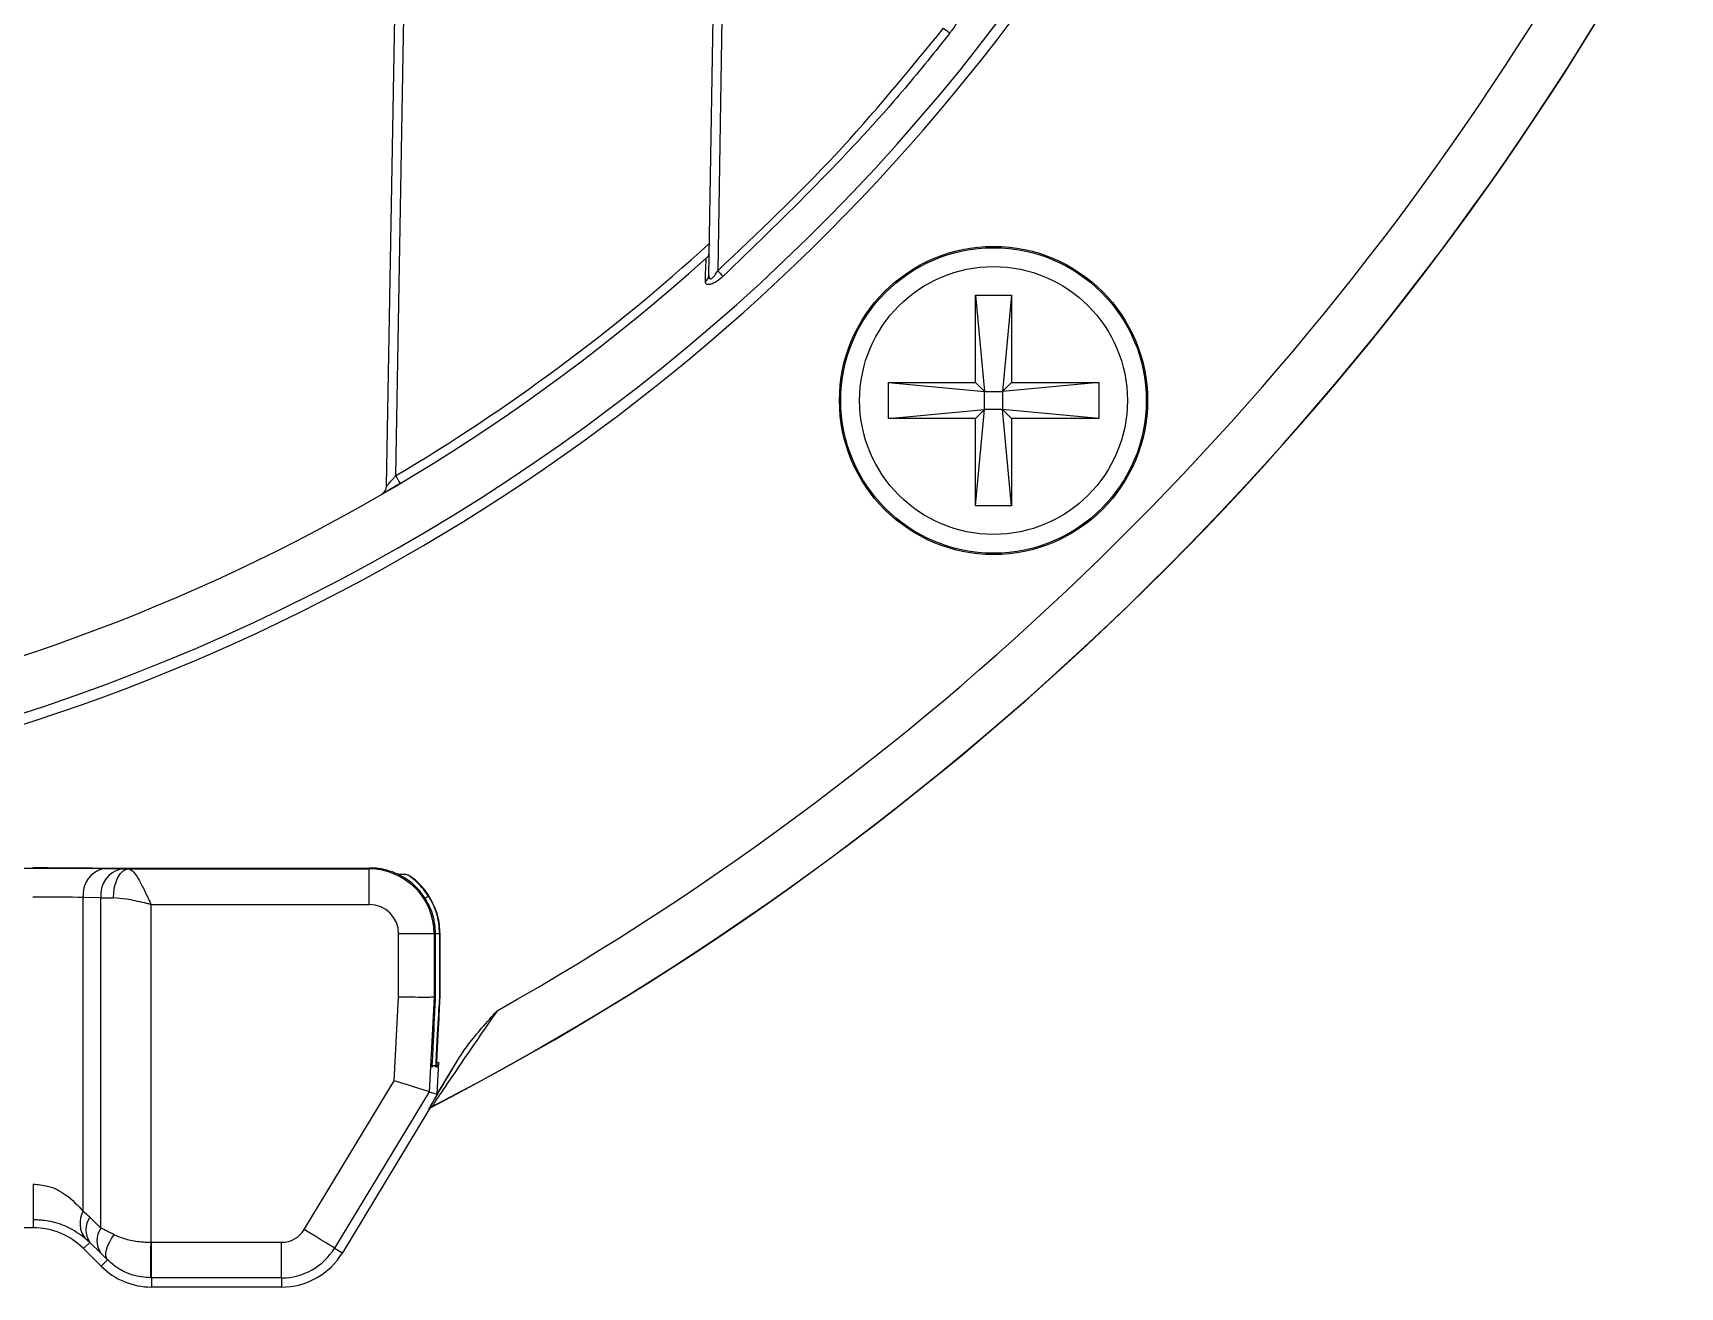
# Model space of a CAD drawing. Extents: x 7 to 135, y 1 to 99.
# Drawn here: x 58.243 to 61.023, y 41.166 to 43.282 of the extents above; entities that cross this region are included whole.
import ezdxf

# ---------------------------------------------------------------- set-up
doc = ezdxf.new("R2010")
doc.units = 0
doc.header["$MEASUREMENT"] = 0
doc.layers.add('OBJECT', color=7, linetype='CONTINUOUS')

msp = doc.modelspace()

# ---------------------------------------------------------------- linework, layer by layer
at = {"layer": 'OBJECT'}
for p, q in [((58.8399, 42.5172), (58.8705, 44.271)), ((58.8855, 44.271), (58.8552, 42.535)), ((59.3837, 42.8729), (59.3966, 43.6528)), ((59.4116, 43.6527), (59.3988, 42.8809)), ((59.8338, 42.8394), (59.8948, 42.8394)), ((59.8338, 42.6924), (59.8338, 42.8394)), ((59.8338, 42.8394), (59.849, 42.6772)), ((59.8948, 42.8394), (59.8795, 42.6772)), ((59.8948, 42.8394), (59.8948, 42.6924)), ((59.6868, 42.6314), (59.6868, 42.6924)), ((59.6868, 42.6924), (59.8338, 42.6924)), ((59.6868, 42.6924), (59.849, 42.6772)), ((59.849, 42.6772), (59.8338, 42.6924)), ((59.849, 42.6772), (59.8795, 42.6772)), ((59.849, 42.6467), (59.849, 42.6772)), ((59.8948, 42.6924), (59.8795, 42.6772)), ((60.0418, 42.6924), (59.8795, 42.6772)), ((59.8795, 42.6772), (59.8795, 42.6467)), ((59.8948, 42.6924), (60.0418, 42.6924)), ((60.0418, 42.6924), (60.0418, 42.6314)), ((59.6868, 42.6314), (59.849, 42.6467)), ((59.8338, 42.4844), (59.849, 42.6467)), ((59.8338, 42.6314), (59.849, 42.6467)), ((59.8795, 42.6467), (59.849, 42.6467)), ((59.8795, 42.6467), (59.8948, 42.6314)), ((60.0418, 42.6314), (59.8795, 42.6467)), ((59.8948, 42.4844), (59.8795, 42.6467)), ((59.8338, 42.6314), (59.6868, 42.6314)), ((59.8338, 42.4844), (59.8338, 42.6314)), ((60.0418, 42.6314), (59.8948, 42.6314)), ((59.8948, 42.6314), (59.8948, 42.4844)), ((59.8948, 42.4844), (59.8338, 42.4844)), ((55.5818, 41.873), (58.8108, 41.873)), ((58.3626, 41.8721), (58.3923, 41.8716)), ((58.4048, 41.8714), (58.8108, 41.8714)), ((58.8108, 41.8714), (58.8108, 41.873)), ((58.8108, 41.8115), (58.8108, 41.8714)), ((58.8705, 41.8619), (58.8582, 41.8619)), ((58.8712, 41.861), (58.8705, 41.8619)), ((58.3576, 41.8226), (58.3279, 41.8231)), ((58.3279, 41.2936), (58.3279, 41.8231)), ((58.3576, 41.2654), (58.3576, 41.8226)), ((58.4425, 41.2414), (58.4425, 41.8115)), ((58.4425, 41.8115), (58.8108, 41.8115)), ((58.9042, 41.8342), (58.9107, 41.8253)), ((58.8603, 41.6553), (58.8603, 41.7619)), ((58.9203, 41.7619), (58.8603, 41.7619)), ((58.9203, 41.7619), (58.9203, 41.6553)), ((58.9203, 41.7619), (58.9227, 41.7619)), ((58.9227, 41.6553), (58.9227, 41.7619)), ((58.9291, 41.7619), (58.9291, 41.6551)), ((58.9291, 41.7619), (58.9302, 41.7619)), ((58.9302, 41.6551), (58.9302, 41.7619)), ((58.8528, 41.5138), (58.8602, 41.6553)), ((58.9203, 41.6553), (58.9119, 41.4956)), ((58.9203, 41.6553), (58.9227, 41.6553)), ((58.9291, 41.6551), (58.9302, 41.6551)), ((58.9172, 41.5399), (58.9226, 41.5399)), ((58.9247, 41.5449), (58.9281, 41.5449)), ((58.9247, 41.5399), (58.9277, 41.5399)), ((58.9253, 41.4915), (58.9613, 41.5509)), ((58.9253, 41.4915), (58.9281, 41.5449)), ((58.9277, 41.5399), (58.9281, 41.5449)), ((58.7009, 41.2628), (58.8528, 41.5138)), ((58.9119, 41.4956), (58.7522, 41.2318)), ((58.9119, 41.4956), (58.9253, 41.4915)), ((58.9114, 41.4649), (58.7654, 41.2238)), ((58.9114, 41.4649), (58.9112, 41.4652)), ((58.9167, 41.4704), (58.917, 41.4701)), ((58.2431, 41.3396), (58.2434, 41.3396)), ((58.3389, 41.2837), (58.3576, 41.2654)), ((58.2436, 41.2659), (57.8554, 41.2659)), ((58.2431, 41.2796), (58.2436, 41.2796)), ((58.2436, 41.2796), (58.2436, 41.2659)), ((58.3389, 41.2413), (58.3284, 41.2308)), ((58.3581, 41.2011), (58.3284, 41.2308)), ((58.3389, 41.2413), (58.3313, 41.2481)), ((58.3576, 41.223), (58.3389, 41.2413)), ((58.443, 41.2414), (58.6628, 41.2414)), ((58.443, 41.1814), (58.443, 41.2414)), ((58.6628, 41.1814), (58.6628, 41.2414)), ((58.7522, 41.2318), (58.7654, 41.2238)), ((58.369, 41.2119), (58.3581, 41.2011)), ((58.6628, 41.1814), (58.443, 41.1814)), ((58.443, 41.1814), (58.443, 41.1659)), ((58.6628, 41.1814), (58.6628, 41.1659)), ((58.6628, 41.1659), (58.443, 41.1659))]:
    msp.add_line(p, q, dxfattribs=at)
at = {"layer": 'OBJECT', "flags": 128}
for points in [[(58.3788, 41.8225), (58.3794, 41.8319), (58.3809, 41.841), (58.3833, 41.8494), (58.3866, 41.8568), (58.3905, 41.8629), (58.395, 41.8675), (58.3998, 41.8704), (58.4048, 41.8714)], [(58.9119, 41.4956), (58.9106, 41.496), (58.9071, 41.4971), (58.9016, 41.4988), (58.8943, 41.501), (58.8853, 41.5038), (58.8752, 41.5069), (58.8642, 41.5103), (58.8528, 41.5138)], [(58.369, 41.2119), (58.367, 41.2149), (58.3661, 41.2188), (58.3661, 41.2235), (58.3671, 41.2288), (58.3691, 41.2347), (58.372, 41.241), (58.3757, 41.2476), (58.3803, 41.2543)], [(58.7522, 41.2318), (58.7511, 41.2325), (58.7481, 41.2343), (58.7433, 41.2372), (58.7369, 41.2411), (58.7291, 41.2458), (58.7203, 41.2511), (58.7108, 41.2568), (58.7009, 41.2628)], [(58.4418, 41.1814), (58.4418, 41.1827), (58.4419, 41.1862), (58.4419, 41.1919), (58.442, 41.1993), (58.4421, 41.2084), (58.4422, 41.2187), (58.4423, 41.2298), (58.4425, 41.2414)]]:
    msp.add_lwpolyline(points, dxfattribs=at)
at = {"layer": 'OBJECT'}
for radius in [0.26, 0.2578, 0.226]:
    msp.add_circle((59.8643, 42.6619), radius, dxfattribs=at)
for centre, radius, start, end in [((57.1963, 45.3299), 3.375, 98.3863, 0), ((57.1964, 45.33), 3.3575, 212.5293, 332.4228), ((56.6063, 45.9199), 5.0136, 297.4406, 331.7567), ((56.6063, 45.9199), 5.014, 297.4419, 331.6393), ((56.6063, 45.9199), 4.9236, 299.4434, 329.149), ((60.5364, 44.2528), 1.2242, 231.8456, 232.4656), ((57.1964, 45.3297), 3.25, 300.6911, 312.3226), ((57.1964, 45.33), 3.265, 227.9974, 311.9606), ((59.3712, 42.8734), 0.0125, 302.1011, 357.8244), ((60.47, 43.8483), 1.4434, 222.0865, 222.6087), ((59.2123, 42.7427), 0.4132, 210.1851, 212.2342), ((58.8249, 42.5175), 0.015, 300.0718, 359), ((58.372, 41.8287), 0.0444, 102.238, 187.2243), ((58.4017, 41.8282), 0.0444, 102.2383, 187.2249), ((58.8108, 41.7619), 0.1095, 0, 90), ((58.8108, 41.7619), 0.0495, 0, 90), ((58.9515, 41.751), 0.0847, 118.7398, 122.595), ((58.9234, 41.6845), 0.0776, 85.7575, 90.4148), ((58.9231, 41.458), 0.014, 117.4409, 148.8088), ((63.8685, 41.3253), 5.6251, 179.8539, 180.4649), ((58.3627, 41.2733), 0.0403, 149.7195, 218.6977), ((58.3705, 41.2625), 0.0381, 146.1581, 213.8594), ((58.2436, 41.1459), 0.12, 45, 90), ((58.3892, 41.2442), 0.0381, 146.1576, 213.8598), ((58.6628, 41.2859), 0.0445, 270, 328.81), ((58.443, 41.2859), 0.0445, 269.3568, 270), ((58.6628, 41.2859), 0.1045, 270, 328.81), ((58.443, 41.2859), 0.12, 225, 270), ((58.6628, 41.2859), 0.12, 270, 328.81), ((58.443, 41.2859), 0.1045, 269.3568, 270)]:
    msp.add_arc(centre, radius, start, end, dxfattribs=at)
for centre, major_axis, ratio, start_param, end_param in [((58.2431, 41.8701), (0.169, 0), 0.017455, 0.785398, 1.570796), ((58.4425, 41.8725), (0.071, 0), 0.017455, 3.926991, 4.153367), ((58.2431, 41.8211), (0.12, 0), 0.024583, 0.785398, 1.570796), ((58.4425, 41.8235), (0.12, 0), 0.010328, 3.926991, 4.153367), ((58.9078, 41.369), (0.0149, 0.2863), 0.000913, 5.373615, 6.283209), ((58.914, 41.3688), (0.0151, 0.2863), 0.000913, 0.000024, 0.908938), ((58.9153, 41.3688), (0.0149, 0.2863), 0.000913, 5.374485, 6.283209), ((58.2045, 41.1459), (0.1925, 0), 0.999848, 0.797818, 0.874715), ((58.4425, 41.2219), (0.12, -0.06), 0.009874, 2.120713, 2.361132), ((58.4001, 41.1795), (-0.06, 0.06), 0.012341, 5.269712, 5.510131)]:
    msp.add_ellipse(centre, major_axis=major_axis, ratio=ratio, start_param=start_param, end_param=end_param, dxfattribs=at)
for points, knots in [([(59.8201, 43.3424), (59.8196, 43.3391), (59.8183, 43.3306), (59.8095, 43.311), (59.7995, 43.2938), (59.7919, 43.2837), (59.7906, 43.2821)], [0, 0, 0, 0, 0.197586, 0.502269, 0.917164, 1, 1, 1, 1]), ([(59.3988, 42.8809), (59.4665, 42.9448), (59.6023, 43.0731), (59.7207, 43.2177), (59.7801, 43.2902)], [0, 0, 0, 0, 0.49818, 1, 1, 1, 1]), ([(59.7906, 43.2821), (59.7844, 43.2742), (59.7534, 43.235), (59.6342, 43.0903), (59.5065, 42.9668), (59.4077, 42.8712)], [0, 0, 0, 0, 0.053375, 0.266907, 1, 1, 1, 1]), ([(59.3779, 42.8628), (59.3784, 42.8765), (59.3791, 42.8947), (59.3794, 42.9015), (59.3794, 42.9019), (59.3794, 42.9021)], [0, 0, 0, 0, 0.6442072, 0.8546441, 1, 1, 1, 1]), ([(59.3794, 42.9021), (59.3794, 42.9022), (59.3809, 42.9035), (59.3819, 42.9044), (59.3829, 42.9053)], [0, 0, 0, 0, 0.025372, 1, 1, 1, 1]), ([(59.3829, 42.9053), (59.3831, 42.9056), (59.3837, 42.9063), (59.3841, 42.9087), (59.3843, 42.9102)], [0, 0, 0, 0, 0.408397, 1, 1, 1, 1]), ([(59.4077, 42.8712), (59.4044, 42.8684), (59.3989, 42.8637), (59.391, 42.8592), (59.3851, 42.8573), (59.3809, 42.8573), (59.3782, 42.8591), (59.378, 42.8615), (59.3779, 42.8628)], [0, 0, 0, 0, 0.2521834, 0.4215677, 0.5633541, 0.7034577, 0.8358081, 1, 1, 1, 1]), ([(59.3837, 42.8729), (59.3838, 42.8716), (59.3838, 42.8695), (59.3847, 42.868), (59.3856, 42.8673), (59.3864, 42.8671), (59.3878, 42.8674), (59.3891, 42.8681), (59.3912, 42.8699), (59.3947, 42.8739), (59.3972, 42.8782), (59.3988, 42.8809)], [0, 0, 0, 0, 0.1700307, 0.2675342, 0.2900461, 0.3646838, 0.4067976, 0.4974956, 0.5319641, 0.7045487, 1, 1, 1, 1]), ([(58.8399, 42.5172), (58.8399, 42.5172), (58.8399, 42.5172), (58.8404, 42.5177), (58.8416, 42.519), (58.8441, 42.5219), (58.849, 42.5276), (58.853, 42.5323), (58.8552, 42.535)], [0, 0, 0, 0, 0.041392, 0.156914, 0.207382, 0.387614, 0.664231, 1, 1, 1, 1]), ([(58.8324, 42.5045), (58.8327, 42.5046), (58.8332, 42.5049), (58.8373, 42.5073), (58.8435, 42.5109), (58.852, 42.5159), (58.8589, 42.52), (58.8626, 42.5222), (58.8628, 42.5223)], [0, 0, 0, 0, 0.175518, 0.350862, 0.535107, 0.744172, 0.983791, 1, 1, 1, 1]), ([(58.4048, 41.8714), (58.407, 41.8706), (58.411, 41.8691), (58.4185, 41.8591), (58.4269, 41.8443), (58.4343, 41.8288), (58.4395, 41.8178), (58.4414, 41.8138), (58.4424, 41.8116), (58.4425, 41.8115)], [0, 0, 0, 0, 0.220983, 0.393624, 0.62957, 0.865292, 0.92733, 0.996391, 1, 1, 1, 1]), ([(58.9053, 41.8218), (58.9, 41.8289), (58.8882, 41.8448), (58.8609, 41.8636), (58.8347, 41.8718), (58.8168, 41.873), (58.8118, 41.873), (58.8109, 41.873), (58.8108, 41.873)], [0, 0, 0, 0, 0.2162359, 0.4848882, 0.8577056, 0.9736091, 0.9965691, 1, 1, 1, 1]), ([(58.8969, 41.844), (58.8949, 41.8462), (58.8898, 41.8517), (58.883, 41.8566), (58.8797, 41.8589), (58.8782, 41.8598), (58.8771, 41.8604), (58.8751, 41.8612), (58.8729, 41.8619), (58.8712, 41.8618), (58.8705, 41.8617)], [0, 0, 0, 0, 0.227328, 0.5676, 0.749208, 0.797459, 0.835678, 0.881699, 0.951436, 1, 1, 1, 1]), ([(58.912, 41.8252), (58.9087, 41.8302), (58.904, 41.8373), (58.8967, 41.8442), (58.8906, 41.8509), (58.8845, 41.8555), (58.8802, 41.8586), (58.8788, 41.8594), (58.8797, 41.8587), (58.8818, 41.857), (58.883, 41.8561)], [0, 0, 0, 0, 0.235433, 0.336626, 0.453577, 0.624248, 0.730701, 0.814261, 0.897754, 1, 1, 1, 1]), ([(58.9113, 41.8242), (58.9084, 41.8287), (58.9017, 41.8386), (58.8916, 41.8488), (58.8842, 41.8551), (58.8813, 41.8574), (58.8804, 41.8582), (58.8804, 41.8581), (58.8805, 41.8581)], [0, 0, 0, 0, 0.286256, 0.635993, 0.817521, 0.939992, 0.991244, 1, 1, 1, 1]), ([(58.4425, 41.8115), (58.4423, 41.8115), (58.4422, 41.8115), (58.4419, 41.8116), (58.4414, 41.8117), (58.44, 41.812), (58.4365, 41.8128), (58.4231, 41.8159), (58.4026, 41.8207), (58.386, 41.8219), (58.3788, 41.8225)], [0, 0, 0, 0, 0.006409, 0.007946, 0.012356, 0.02942, 0.070262, 0.170742, 0.638609, 1, 1, 1, 1]), ([(58.9227, 41.7619), (58.922, 41.7721), (58.9205, 41.7933), (58.9105, 41.8121), (58.9053, 41.8218)], [0, 0, 0, 0, 0.480225, 1, 1, 1, 1]), ([(58.9107, 41.8253), (58.9156, 41.8164), (58.9264, 41.7966), (58.9281, 41.7742), (58.9291, 41.7619)], [0, 0, 0, 0, 0.4536292, 1, 1, 1, 1]), ([(58.9302, 41.7619), (58.9295, 41.7721), (58.9281, 41.7944), (58.9177, 41.8144), (58.912, 41.8252)], [0, 0, 0, 0, 0.454595, 1, 1, 1, 1]), ([(58.9203, 41.6553), (58.9193, 41.6551), (58.9172, 41.6547), (58.9033, 41.6546), (58.8836, 41.6549), (58.8681, 41.6552), (58.8603, 41.6553)], [0, 0, 0, 0, 0.250008, 0.500001, 0.749997, 1, 1, 1, 1]), ([(59.0265, 41.6322), (59.0074, 41.6045), (58.977, 41.5602), (58.9424, 41.5095), (58.9254, 41.4842), (58.9177, 41.4725), (58.917, 41.471), (58.9167, 41.4704)], [0, 0, 0, 0, 0.43641, 0.695806, 0.837014, 0.927407, 1, 1, 1, 1]), ([(58.9613, 41.5509), (58.9665, 41.5587), (58.9857, 41.5874), (59.0095, 41.613), (59.0264, 41.632), (59.0265, 41.6322)], [0, 0, 0, 0, 0.268858, 0.992219, 1, 1, 1, 1]), ([(58.9112, 41.4652), (58.9115, 41.4659), (58.9121, 41.4674), (58.9191, 41.4798), (58.935, 41.5069), (58.951, 41.5337), (58.9613, 41.5509)], [0, 0, 0, 0, 0.136597, 0.302554, 0.553078, 1, 1, 1, 1]), ([(58.9172, 41.5399), (58.9171, 41.5393), (58.917, 41.538), (58.9169, 41.5371), (58.9169, 41.537), (58.9169, 41.5379), (58.9169, 41.5396), (58.917, 41.5419), (58.9171, 41.5438), (58.9172, 41.5448)], [0, 0, 0, 0, 0.141766, 0.283509, 0.425115, 0.566674, 0.708283, 0.850207, 1, 1, 1, 1]), ([(58.9231, 41.5448), (58.923, 41.5439), (58.9229, 41.542), (58.9228, 41.5397), (58.9226, 41.5379), (58.9225, 41.537), (58.9225, 41.537), (58.9225, 41.5379), (58.9225, 41.5392), (58.9226, 41.5399)], [0, 0, 0, 0, 0.142357, 0.284782, 0.427161, 0.569107, 0.710802, 0.852255, 1, 1, 1, 1]), ([(58.9247, 41.5399), (58.9246, 41.5393), (58.9246, 41.538), (58.9245, 41.537), (58.9244, 41.537), (58.9244, 41.5379), (58.9245, 41.5395), (58.9246, 41.5419), (58.9246, 41.5438), (58.9247, 41.5448)], [0, 0, 0, 0, 0.141621, 0.283366, 0.425056, 0.566442, 0.708084, 0.849965, 1, 1, 1, 1]), ([(58.9137, 41.4681), (58.9135, 41.4679), (58.9133, 41.4676), (58.9129, 41.4671), (58.9126, 41.4667), (58.9124, 41.4663), (58.9122, 41.4661), (58.912, 41.4658), (58.9118, 41.4656), (58.9117, 41.4653), (58.9116, 41.4651), (58.9115, 41.465), (58.9114, 41.4649)], [0, 0, 0, 0, 0.324788, 0.543093, 0.690232, 0.789767, 0.857541, 0.903917, 0.948043, 0.967746, 0.987641, 1, 1, 1, 1]), ([(58.917, 41.4701), (58.9169, 41.4701), (58.9168, 41.47), (58.9166, 41.4699), (58.9161, 41.4696), (58.9151, 41.469), (58.9144, 41.4686), (58.9139, 41.4682), (58.9137, 41.4681)], [0, 0, 0, 0, 0.011444, 0.026611, 0.054765, 0.176249, 0.65593, 1, 1, 1, 1]), ([(58.2434, 41.3396), (58.2516, 41.3389), (58.2717, 41.3372), (58.3028, 41.321), (58.3189, 41.3035), (58.3279, 41.2936)], [0, 0, 0, 0, 0.2314319, 0.5647069, 1, 1, 1, 1]), ([(58.3313, 41.2481), (58.3219, 41.2549), (58.3054, 41.2668), (58.273, 41.2779), (58.2521, 41.2791), (58.2436, 41.2796)], [0, 0, 0, 0, 0.439142, 0.770765, 1, 1, 1, 1]), ([(58.3803, 41.2543), (58.3848, 41.2524), (58.3959, 41.2475), (58.4169, 41.2426), (58.4338, 41.2418), (58.4425, 41.2414)], [0, 0, 0, 0, 0.245831, 0.611232, 1, 1, 1, 1]), ([(58.4418, 41.1814), (58.4316, 41.1824), (58.4115, 41.1844), (58.3866, 41.1963), (58.3741, 41.2073), (58.369, 41.2119)], [0, 0, 0, 0, 0.377152, 0.741769, 1, 1, 1, 1])]:
    msp.add_open_spline(points, degree=3, knots=knots, dxfattribs=at)

doc.saveas('drawing.dxf')
